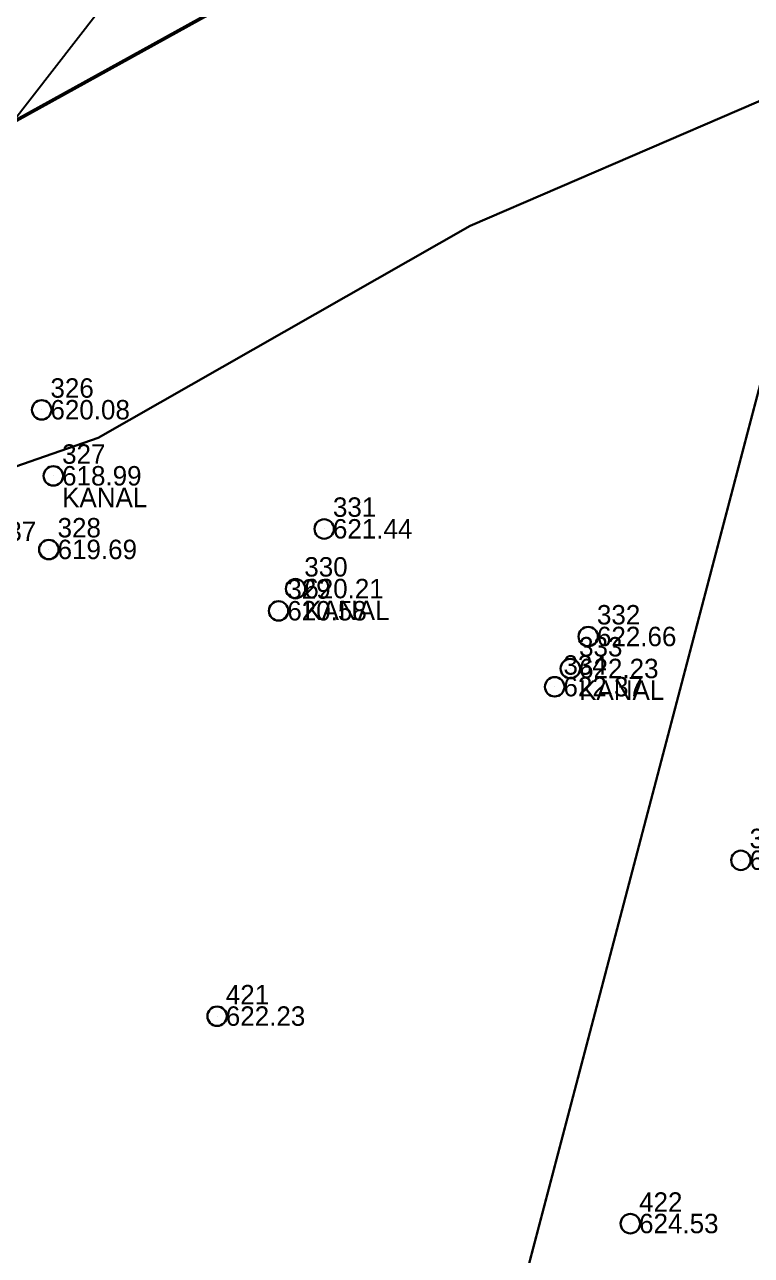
# Model space of a CAD drawing. Header units: centimetres. Extents: x 85226 to 578505, y -13061 to 170378.
# Drawn here: x 470181 to 473922, y 96810 to 103145 of the extents above; entities that cross this region are included whole.
import ezdxf

# ---------------------------------------------------------------- set-up
doc = ezdxf.new("R2010")
doc.units = ezdxf.units.CM
for name, color, linetype in [('_KOCKA', 5, 'Continuous'), ('OBILIQ_PAR_PARCELGEOM_ILI', 7, 'Continuous'), ('Parcela Baze', 7, 'Continuous'), ('V-NODE', 1, 'Continuous'), ('V-NODE-TEXT', 11, 'Continuous')]:
    doc.layers.add(name, color=color, linetype=linetype)

# ---------------------------------------------------------------- blocks, each defined once
blk = doc.blocks.new('*U3408')
at = {"color": 0, "linetype": 'ByBlock', "lineweight": -2, "transparency": 16777216}
blk.add_line((0, 0), (0, 0), dxfattribs=at)
blk.add_circle((0, 0), 0.5, dxfattribs=at)
blk = doc.blocks.new('*U3610', base_point=(7509502.309, 4726939.899, 619.37))
at = {"layer": 'V-NODE-TEXT', "color": 1, "linetype": 'ByBlock', "char_height": 1}
for s, insert, attachment_point in [('324', (7509502.759, 4726940.51, 619.37), 7), ('619.37', (7509502.759, 4726939.899, 619.37), 4)]:
    blk.add_mtext(s, dxfattribs=dict(at, insert=insert, attachment_point=attachment_point))
blk = doc.blocks.new('*U3611', base_point=(7509502.309, 4726939.899, 619.37))
at = {"layer": 'V-NODE-TEXT', "color": 7, "lineweight": -2}
blk.add_blockref('*U3610', (7509502.309, 4726939.899, 619.37), dxfattribs=at)
blk = doc.blocks.new('*U3612', base_point=(7509502.309, 4726939.899, 619.37))
at = {"layer": 'V-NODE', "color": 7, "lineweight": -2, "xscale": 0.9999999800000003, "yscale": 0.9999999800000003, "zscale": 0.9999999800000003}
blk.add_blockref('*U3408', (7509502.309, 4726939.899, 619.37), dxfattribs=at)
at = {"layer": 'V-NODE-TEXT', "color": 7, "lineweight": -2}
blk.add_blockref('*U3611', (7509502.309, 4726939.899, 619.37), dxfattribs=at)
blk = doc.blocks.new('*U3616', base_point=(7509507.128, 4726946.155, 620.0791))
at = {"layer": 'V-NODE-TEXT', "color": 1, "linetype": 'ByBlock', "char_height": 1}
for s, insert, attachment_point in [('326', (7509507.578, 4726946.765573, 620.0791), 7), ('620.08', (7509507.578, 4726946.155, 620.0791), 4)]:
    blk.add_mtext(s, dxfattribs=dict(at, insert=insert, attachment_point=attachment_point))
blk = doc.blocks.new('*U3617', base_point=(7509507.128, 4726946.155, 620.079))
at = {"layer": 'V-NODE-TEXT', "color": 7, "lineweight": -2}
blk.add_blockref('*U3616', (7509507.128, 4726946.155, 620.079), dxfattribs=at)
blk = doc.blocks.new('*U3618', base_point=(7509507.128, 4726946.155, 620.079))
at = {"layer": 'V-NODE', "color": 7, "lineweight": -2, "xscale": 0.9999999800000003, "yscale": 0.9999999800000003, "zscale": 0.9999999800000003}
blk.add_blockref('*U3408', (7509507.128, 4726946.155, 620.079), dxfattribs=at)
at = {"layer": 'V-NODE-TEXT', "color": 7, "lineweight": -2}
blk.add_blockref('*U3617', (7509507.128, 4726946.155, 620.079), dxfattribs=at)
blk = doc.blocks.new('*U3619', base_point=(7509507.729, 4726942.754, 618.991))
at = {"layer": 'V-NODE-TEXT', "color": 1, "linetype": 'ByBlock', "char_height": 1}
for s, insert, attachment_point in [('327', (7509508.179, 4726943.364573, 618.991), 7), ('618.99', (7509508.179, 4726942.754, 618.991), 4), ('KANAL', (7509508.179, 4726942.143427, 618.991), 1)]:
    blk.add_mtext(s, dxfattribs=dict(at, insert=insert, attachment_point=attachment_point))
blk = doc.blocks.new('*U3620', base_point=(7509507.729, 4726942.754, 618.991))
at = {"layer": 'V-NODE-TEXT', "color": 7, "lineweight": -2}
blk.add_blockref('*U3619', (7509507.729, 4726942.754, 618.991), dxfattribs=at)
blk = doc.blocks.new('*U3621', base_point=(7509507.729, 4726942.754, 618.991))
at = {"layer": 'V-NODE', "color": 7, "lineweight": -2, "xscale": 0.9999999800000003, "yscale": 0.9999999800000003, "zscale": 0.9999999800000003}
blk.add_blockref('*U3408', (7509507.729, 4726942.754, 618.991), dxfattribs=at)
at = {"layer": 'V-NODE-TEXT', "color": 7, "lineweight": -2}
blk.add_blockref('*U3620', (7509507.729, 4726942.754, 618.991), dxfattribs=at)
blk = doc.blocks.new('*U3622', base_point=(7509507.496, 4726938.964, 619.6884))
at = {"layer": 'V-NODE-TEXT', "color": 1, "linetype": 'ByBlock', "char_height": 1}
for s, insert, attachment_point in [('328', (7509507.946, 4726939.574573, 619.6884), 7), ('619.69', (7509507.946, 4726938.964, 619.6884), 4)]:
    blk.add_mtext(s, dxfattribs=dict(at, insert=insert, attachment_point=attachment_point))
blk = doc.blocks.new('*U3623', base_point=(7509507.496, 4726938.964, 619.688))
at = {"layer": 'V-NODE-TEXT', "color": 7, "lineweight": -2}
blk.add_blockref('*U3622', (7509507.496, 4726938.964, 619.688), dxfattribs=at)
blk = doc.blocks.new('*U3624', base_point=(7509507.496, 4726938.964, 619.688))
at = {"layer": 'V-NODE', "color": 7, "lineweight": -2, "xscale": 0.9999999800000003, "yscale": 0.9999999800000003, "zscale": 0.9999999800000003}
blk.add_blockref('*U3408', (7509507.496, 4726938.964, 619.688), dxfattribs=at)
at = {"layer": 'V-NODE-TEXT', "color": 7, "lineweight": -2}
blk.add_blockref('*U3623', (7509507.496, 4726938.964, 619.688), dxfattribs=at)
blk = doc.blocks.new('*U3625', base_point=(7509519.319, 4726935.807, 620.5758))
at = {"layer": 'V-NODE-TEXT', "color": 1, "linetype": 'ByBlock', "char_height": 1}
for s, insert, attachment_point in [('329', (7509519.769, 4726936.417573, 620.5758), 7), ('620.58', (7509519.769, 4726935.807, 620.5758), 4)]:
    blk.add_mtext(s, dxfattribs=dict(at, insert=insert, attachment_point=attachment_point))
blk = doc.blocks.new('*U3626', base_point=(7509519.319, 4726935.807, 620.576))
at = {"layer": 'V-NODE-TEXT', "color": 7, "lineweight": -2}
blk.add_blockref('*U3625', (7509519.319, 4726935.807, 620.576), dxfattribs=at)
blk = doc.blocks.new('*U3627', base_point=(7509519.319, 4726935.807, 620.576))
at = {"layer": 'V-NODE', "color": 7, "lineweight": -2, "xscale": 0.9999999800000003, "yscale": 0.9999999800000003, "zscale": 0.9999999800000003}
blk.add_blockref('*U3408', (7509519.319, 4726935.807, 620.576), dxfattribs=at)
at = {"layer": 'V-NODE-TEXT', "color": 7, "lineweight": -2}
blk.add_blockref('*U3626', (7509519.319, 4726935.807, 620.576), dxfattribs=at)
blk = doc.blocks.new('*U3628', base_point=(7509520.193, 4726936.948, 620.2074))
at = {"layer": 'V-NODE-TEXT', "color": 1, "linetype": 'ByBlock', "char_height": 1}
for s, insert, attachment_point in [('330', (7509520.643, 4726937.558573, 620.2074), 7), ('620.21', (7509520.643, 4726936.948, 620.2074), 4), ('KANAL', (7509520.643, 4726936.337427, 620.2074), 1)]:
    blk.add_mtext(s, dxfattribs=dict(at, insert=insert, attachment_point=attachment_point))
blk = doc.blocks.new('*U3629', base_point=(7509520.193, 4726936.948, 620.207))
at = {"layer": 'V-NODE-TEXT', "color": 7, "lineweight": -2}
blk.add_blockref('*U3628', (7509520.193, 4726936.948, 620.207), dxfattribs=at)
blk = doc.blocks.new('*U3630', base_point=(7509520.193, 4726936.948, 620.207))
at = {"layer": 'V-NODE', "color": 7, "lineweight": -2, "xscale": 0.9999999800000003, "yscale": 0.9999999800000003, "zscale": 0.9999999800000003}
blk.add_blockref('*U3408', (7509520.193, 4726936.948, 620.207), dxfattribs=at)
at = {"layer": 'V-NODE-TEXT', "color": 7, "lineweight": -2}
blk.add_blockref('*U3629', (7509520.193, 4726936.948, 620.207), dxfattribs=at)
blk = doc.blocks.new('*U3631', base_point=(7509521.668, 4726940.024, 621.4429))
at = {"layer": 'V-NODE-TEXT', "color": 1, "linetype": 'ByBlock', "char_height": 1}
for s, insert, attachment_point in [('331', (7509522.118, 4726940.634573, 621.4429), 7), ('621.44', (7509522.118, 4726940.024, 621.4429), 4)]:
    blk.add_mtext(s, dxfattribs=dict(at, insert=insert, attachment_point=attachment_point))
blk = doc.blocks.new('*U3632', base_point=(7509521.668, 4726940.024, 621.443))
at = {"layer": 'V-NODE-TEXT', "color": 7, "lineweight": -2}
blk.add_blockref('*U3631', (7509521.668, 4726940.024, 621.443), dxfattribs=at)
blk = doc.blocks.new('*U3633', base_point=(7509521.668, 4726940.024, 621.443))
at = {"layer": 'V-NODE', "color": 7, "lineweight": -2, "xscale": 0.9999999800000003, "yscale": 0.9999999800000003, "zscale": 0.9999999800000003}
blk.add_blockref('*U3408', (7509521.668, 4726940.024, 621.443), dxfattribs=at)
at = {"layer": 'V-NODE-TEXT', "color": 7, "lineweight": -2}
blk.add_blockref('*U3632', (7509521.668, 4726940.024, 621.443), dxfattribs=at)
blk = doc.blocks.new('*U3634', base_point=(7509535.255, 4726934.483, 622.6639))
at = {"layer": 'V-NODE-TEXT', "color": 1, "linetype": 'ByBlock', "char_height": 1}
for s, insert, attachment_point in [('332', (7509535.705, 4726935.093573, 622.6639), 7), ('622.66', (7509535.705, 4726934.483, 622.6639), 4)]:
    blk.add_mtext(s, dxfattribs=dict(at, insert=insert, attachment_point=attachment_point))
blk = doc.blocks.new('*U3635', base_point=(7509535.255, 4726934.483, 622.664))
at = {"layer": 'V-NODE-TEXT', "color": 7, "lineweight": -2}
blk.add_blockref('*U3634', (7509535.255, 4726934.483, 622.664), dxfattribs=at)
blk = doc.blocks.new('*U3636', base_point=(7509535.255, 4726934.483, 622.664))
at = {"layer": 'V-NODE', "color": 7, "lineweight": -2, "xscale": 0.9999999800000003, "yscale": 0.9999999800000003, "zscale": 0.9999999800000003}
blk.add_blockref('*U3408', (7509535.255, 4726934.483, 622.664), dxfattribs=at)
at = {"layer": 'V-NODE-TEXT', "color": 7, "lineweight": -2}
blk.add_blockref('*U3635', (7509535.255, 4726934.483, 622.664), dxfattribs=at)
blk = doc.blocks.new('*U3637', base_point=(7509534.336, 4726932.836, 622.226))
at = {"layer": 'V-NODE-TEXT', "color": 1, "linetype": 'ByBlock', "char_height": 1}
for s, insert, attachment_point in [('333', (7509534.786, 4726933.447, 622.226), 7), ('622.23', (7509534.786, 4726932.836, 622.226), 4), ('KANAL', (7509534.786, 4726932.225, 622.226), 1)]:
    blk.add_mtext(s, dxfattribs=dict(at, insert=insert, attachment_point=attachment_point))
blk = doc.blocks.new('*U3638', base_point=(7509534.336, 4726932.836, 622.226))
at = {"layer": 'V-NODE-TEXT', "color": 7, "lineweight": -2}
blk.add_blockref('*U3637', (7509534.336, 4726932.836, 622.226), dxfattribs=at)
blk = doc.blocks.new('*U3639', base_point=(7509534.336, 4726932.836, 622.226))
at = {"layer": 'V-NODE', "color": 7, "lineweight": -2, "xscale": 0.9999999800000003, "yscale": 0.9999999800000003, "zscale": 0.9999999800000003}
blk.add_blockref('*U3408', (7509534.336, 4726932.836, 622.226), dxfattribs=at)
at = {"layer": 'V-NODE-TEXT', "color": 7, "lineweight": -2}
blk.add_blockref('*U3638', (7509534.336, 4726932.836, 622.226), dxfattribs=at)
blk = doc.blocks.new('*U3640', base_point=(7509533.531, 4726931.898, 622.372))
at = {"layer": 'V-NODE-TEXT', "color": 1, "linetype": 'ByBlock', "char_height": 1}
for s, insert, attachment_point in [('334', (7509533.981, 4726932.509, 622.372), 7), ('622.37', (7509533.981, 4726931.898, 622.372), 4)]:
    blk.add_mtext(s, dxfattribs=dict(at, insert=insert, attachment_point=attachment_point))
blk = doc.blocks.new('*U3641', base_point=(7509533.531, 4726931.898, 622.372))
at = {"layer": 'V-NODE-TEXT', "color": 7, "lineweight": -2}
blk.add_blockref('*U3640', (7509533.531, 4726931.898, 622.372), dxfattribs=at)
blk = doc.blocks.new('*U3642', base_point=(7509533.531, 4726931.898, 622.372))
at = {"layer": 'V-NODE', "color": 7, "lineweight": -2, "xscale": 0.9999999800000003, "yscale": 0.9999999800000003, "zscale": 0.9999999800000003}
blk.add_blockref('*U3408', (7509533.531, 4726931.898, 622.372), dxfattribs=at)
at = {"layer": 'V-NODE-TEXT', "color": 7, "lineweight": -2}
blk.add_blockref('*U3641', (7509533.531, 4726931.898, 622.372), dxfattribs=at)
blk = doc.blocks.new('*U3643', base_point=(7509543.113, 4726922.968, 623.748))
at = {"layer": 'V-NODE-TEXT', "color": 1, "linetype": 'ByBlock', "char_height": 1}
for s, insert, attachment_point in [('335', (7509543.563, 4726923.579, 623.748), 7), ('623.75', (7509543.563, 4726922.968, 623.748), 4)]:
    blk.add_mtext(s, dxfattribs=dict(at, insert=insert, attachment_point=attachment_point))
blk = doc.blocks.new('*U3644', base_point=(7509543.113, 4726922.968, 623.748))
at = {"layer": 'V-NODE-TEXT', "color": 7, "lineweight": -2}
blk.add_blockref('*U3643', (7509543.113, 4726922.968, 623.748), dxfattribs=at)
blk = doc.blocks.new('*U3645', base_point=(7509543.113, 4726922.968, 623.748))
at = {"layer": 'V-NODE', "color": 7, "lineweight": -2, "xscale": 0.9999999800000003, "yscale": 0.9999999800000003, "zscale": 0.9999999800000003}
blk.add_blockref('*U3408', (7509543.113, 4726922.968, 623.748), dxfattribs=at)
at = {"layer": 'V-NODE-TEXT', "color": 7, "lineweight": -2}
blk.add_blockref('*U3644', (7509543.113, 4726922.968, 623.748), dxfattribs=at)
blk = doc.blocks.new('*U3832', base_point=(7509516.154, 4726914.942, 622.229))
at = {"layer": 'V-NODE-TEXT', "color": 1, "linetype": 'ByBlock', "char_height": 1}
for s, insert, attachment_point in [('421', (7509516.604, 4726915.553, 622.229), 7), ('622.23', (7509516.604, 4726914.942, 622.229), 4)]:
    blk.add_mtext(s, dxfattribs=dict(at, insert=insert, attachment_point=attachment_point))
blk = doc.blocks.new('*U3833', base_point=(7509516.154, 4726914.942, 622.229))
at = {"layer": 'V-NODE-TEXT', "color": 7, "lineweight": -2}
blk.add_blockref('*U3832', (7509516.154, 4726914.942, 622.229), dxfattribs=at)
blk = doc.blocks.new('*U3834', base_point=(7509516.154, 4726914.942, 622.229))
at = {"layer": 'V-NODE', "color": 7, "lineweight": -2, "xscale": 0.9999999800000003, "yscale": 0.9999999800000003, "zscale": 0.9999999800000003}
blk.add_blockref('*U3408', (7509516.154, 4726914.942, 622.229), dxfattribs=at)
at = {"layer": 'V-NODE-TEXT', "color": 7, "lineweight": -2}
blk.add_blockref('*U3833', (7509516.154, 4726914.942, 622.229), dxfattribs=at)
blk = doc.blocks.new('*U3835', base_point=(7509537.424, 4726904.265, 624.527))
at = {"layer": 'V-NODE-TEXT', "color": 1, "linetype": 'ByBlock', "char_height": 1}
for s, insert, attachment_point in [('422', (7509537.874, 4726904.876, 624.527), 7), ('624.53', (7509537.874, 4726904.265, 624.527), 4)]:
    blk.add_mtext(s, dxfattribs=dict(at, insert=insert, attachment_point=attachment_point))
blk = doc.blocks.new('*U3836', base_point=(7509537.424, 4726904.265, 624.527))
at = {"layer": 'V-NODE-TEXT', "color": 7, "lineweight": -2}
blk.add_blockref('*U3835', (7509537.424, 4726904.265, 624.527), dxfattribs=at)
blk = doc.blocks.new('*U3837', base_point=(7509537.424, 4726904.265, 624.527))
at = {"layer": 'V-NODE', "color": 7, "lineweight": -2, "xscale": 0.9999999800000003, "yscale": 0.9999999800000003, "zscale": 0.9999999800000003}
blk.add_blockref('*U3408', (7509537.424, 4726904.265, 624.527), dxfattribs=at)
at = {"layer": 'V-NODE-TEXT', "color": 7, "lineweight": -2}
blk.add_blockref('*U3836', (7509537.424, 4726904.265, 624.527), dxfattribs=at)

msp = doc.modelspace()

# ---------------------------------------------------------------- linework, layer by layer
at = {"layer": '_KOCKA', "elevation": 62207.42, "flags": 128}
msp.add_lwpolyline([(474385.513, 109406.084), (473601.089, 107721.606), (473051.881, 106409.677), (472526.771, 105387.761), (471527.833, 104186.157), (470559.851, 103208.485), (469551.063, 101912.334)], dxfattribs=at)
at = {"layer": 'OBILIQ_PAR_PARCELGEOM_ILI', "color": 7, "linetype": 'Continuous'}
for points in [[(488828.863, 118016.934), (486074.863, 115333.834), (485677.763, 114979.134), (482615.263, 113913.534), (481065.163, 113374.134), (479662.863, 113306.534), (477508.563, 112791.334), (476494.763, 111709.934), (475785.163, 110924.434), (475151.563, 110121.834), (473977.263, 109564.334), (473225.063, 108545.034), (473911.463, 106041.034), (471140.263, 103206.434), (467873.463, 101401.534), (464098.063, 100206.834), (460322.863, 100689.934), (458632.163, 99914.534), (455606.863, 99050.234), (458428.863, 100880.634), (457450.063, 101033.134), (456242.463, 100690.034), (455289.063, 99838.334)], [(454582.163, 97972.734), (456098.263, 97599.734), (457493.963, 98508.134), (458101.663, 98851.034), (458817.563, 99109.734), (459701.763, 99449.734), (460459.963, 99741.334), (461617.263, 98920.534), (464246.363, 98765.834), (468497.563, 100300.334), (470559.663, 101018.134), (472475.063, 102108.534), (474320.863, 102905.434)]]:
    msp.add_lwpolyline(points, dxfattribs=at)
msp.add_lwpolyline([(477984.163, 101330.134), (477995.463, 101357.734), (474383.263, 102878.534), (471970.263, 93695.534), (474140.963, 92901.334), (476213.963, 97020.334), (477984.163, 101330.134)], close=True, dxfattribs=at)
at = {"layer": 'Parcela Baze', "color": 6, "lineweight": 53}
msp.add_lwpolyline([(460322.863, 100689.934), (464098.063, 100206.834), (467873.463, 101401.534), (471140.263, 103206.434), (473911.463, 106041.034), (473438.263, 107767.334), (472743.563, 108734.434), (472097.463, 107056.534), (470898.063, 105295.834), (469279.963, 103897.134), (467345.663, 102972.734), (465320.163, 102530.834), (463336.563, 102193.134)], dxfattribs=at)
at = {"layer": 'Parcela Baze', "color": 6}
for points in [[(471970.263, 93695.534), (473343.263, 98920.534), (474383.263, 102878.534), (474320.863, 102905.434), (472475.063, 102108.534), (470559.663, 101018.134), (468497.563, 100300.334), (464246.363, 98765.834), (461617.263, 98920.534), (460459.963, 99741.334), (459701.763, 99449.734), (458817.563, 99109.734), (458101.663, 98851.034), (457493.963, 98508.134), (457003.763, 98189.034), (458583.863, 96397.434)], [(472475.063, 102108.534), (474320.863, 102905.434)]]:
    msp.add_lwpolyline(points, dxfattribs=at)

# ---------------------------------------------------------------- block references
at = {"color": 5, "lineweight": 30, "xscale": 100, "yscale": 100, "zscale": 100}
for name, p in [('*U3618', (470269.063, 101162.034, 62007.91)), ('*U3621', (470329.163, 100821.934, 61899.1)), ('*U3612', (469787.163, 100536.434, 61937.02)), ('*U3633', (471723.063, 100548.934, 62144.29)), ('*U3624', (470305.863, 100442.934, 61968.84)), ('*U3630', (471575.563, 100241.334, 62020.74)), ('*U3627', (471488.163, 100127.234, 62057.58)), ('*U3636', (473081.763, 99994.834, 62266.39)), ('*U3639', (472989.863, 99830.134, 62222.6)), ('*U3642', (472909.363, 99736.334, 62237.21)), ('*U3645', (473867.563, 98843.334, 62374.77)), ('*U3834', (471171.663, 98040.734, 62222.88)), ('*U3837', (473298.663, 96973.034, 62452.68))]:
    msp.add_blockref(name, p, dxfattribs=at)

doc.saveas('drawing.dxf')
